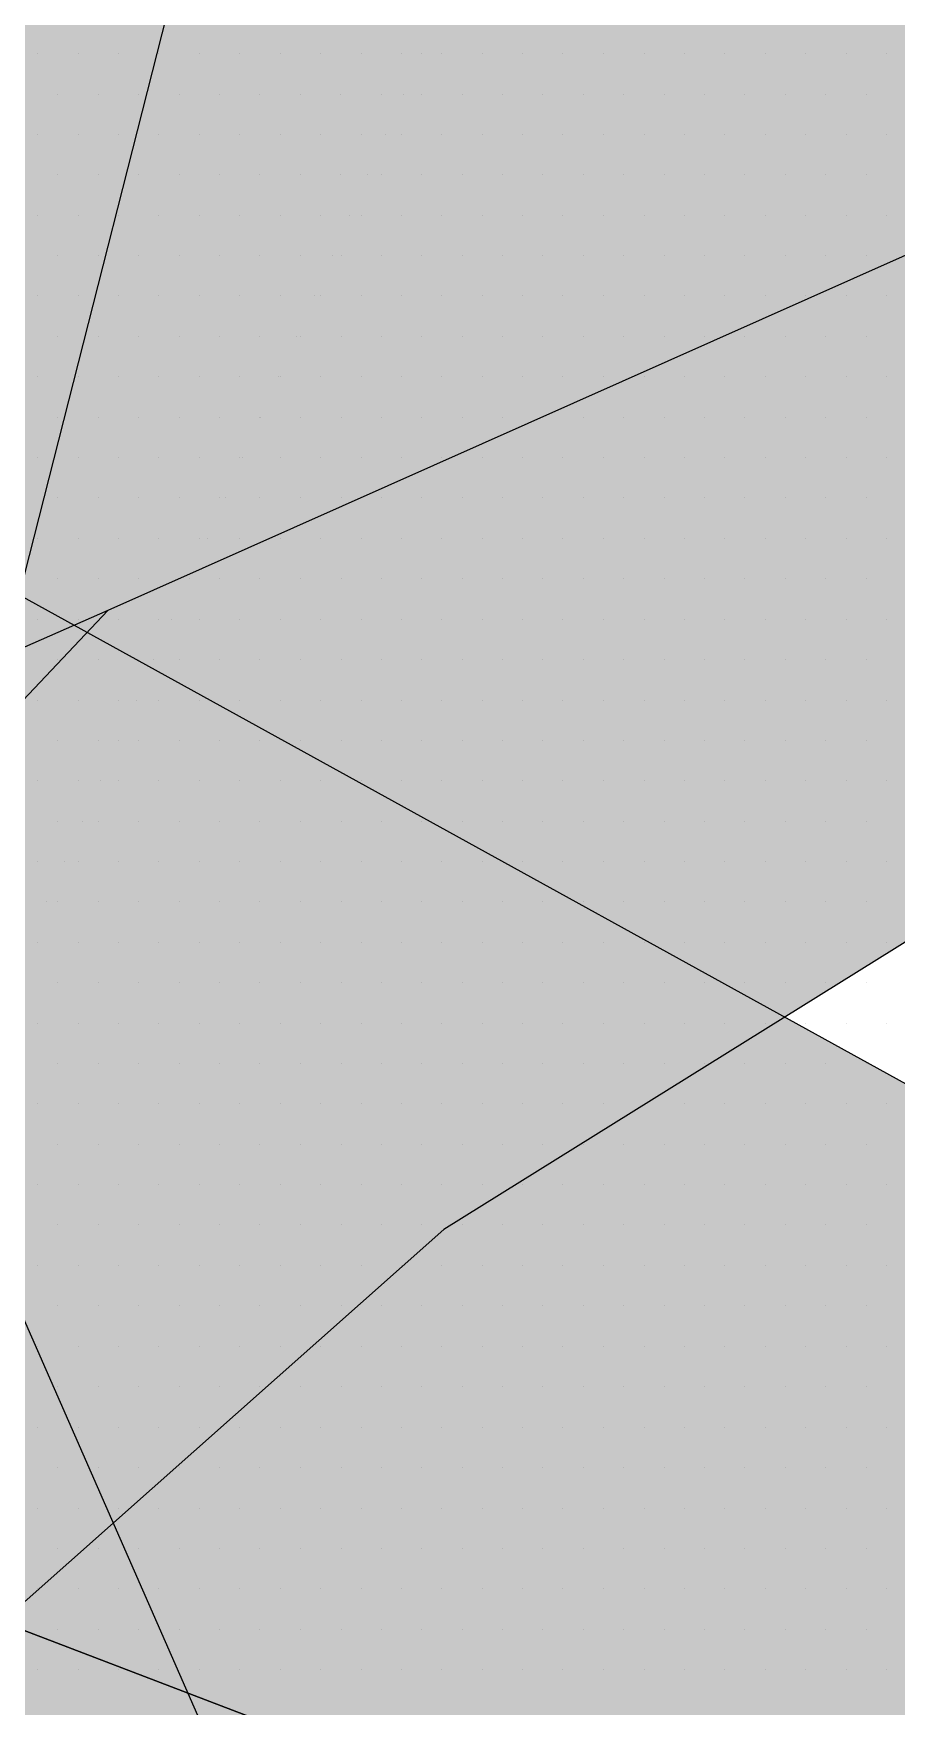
# Paper-space layout 'Layout1' of a CAD drawing. Extents: x -43 to 2298, y -18 to 768.
# Drawn here: x 1427.296 to 1429.255, y 71.715 to 75.514 of the extents above; entities that cross this region are included whole.
import ezdxf

# ---------------------------------------------------------------- set-up
doc = ezdxf.new("R2010")
doc.units = 0
doc.header["$LTSCALE"] = 2
doc.linetypes.add('CACHEX2', pattern=[0.75, 0.5, -0.25])
doc.layers.add('CARTOUCHE', color=7, linetype='Continuous')
doc.layers.add('LOGO', color=7, linetype='Continuous')

# ---------------------------------------------------------------- blocks, each defined once
blk = doc.blocks.new('A$C715108E3')
at = {"layer": 'LOGO', "color": 131}
for p, q in [((-5.4335, -9.5697), (-5.4335, -9.5697)), ((-5.3417, -9.5697), (-5.3417, -9.5697)), ((-5.2498, -9.5697), (-5.2498, -9.5697)), ((-5.1584, -9.5697), (-5.1584, -9.5697)), ((-5.0665, -9.5697), (-5.0665, -9.5697)), ((-4.9745, -9.5697), (-4.9745, -9.5697)), ((-4.8829, -9.5697), (-4.8829, -9.5697)), ((-4.7912, -9.5697), (-4.7912, -9.5697)), ((-4.6992, -9.5697), (-4.6992, -9.5697)), ((-4.6076, -9.5697), (-4.6076, -9.5697)), ((-4.5629, -9.5699), (-4.5629, -9.5699)), ((-4.5161, -9.5699), (-4.5161, -9.5699)), ((-4.4245, -9.5699), (-4.4245, -9.5699)), ((-4.3324, -9.5699), (-4.3324, -9.5699)), ((-4.2412, -9.5699), (-4.2412, -9.5699)), ((-4.1491, -9.5699), (-4.1491, -9.5699)), ((-4.0571, -9.5699), (-4.0571, -9.5699)), ((-3.9659, -9.5699), (-3.9659, -9.5699)), ((-3.8738, -9.5699), (-3.8738, -9.5699)), ((-3.782, -9.5699), (-3.782, -9.5699)), ((-3.6905, -9.5699), (-3.6905, -9.5699)), ((-3.5987, -9.5699), (-3.5987, -9.5699)), ((-3.5069, -9.5699), (-3.5069, -9.5699)), ((-5.3874, -9.6623), (-5.3874, -9.6623)), ((-5.2959, -9.6623), (-5.2959, -9.6623)), ((-5.2041, -9.6623), (-5.2041, -9.6623)), ((-5.1121, -9.6623), (-5.1121, -9.6623)), ((-5.0208, -9.6623), (-5.0208, -9.6623)), ((-4.929, -9.6623), (-4.929, -9.6623)), ((-4.8369, -9.6623), (-4.8369, -9.6623)), ((-4.7453, -9.6623), (-4.7453, -9.6623)), ((-4.6537, -9.6623), (-4.6537, -9.6623)), ((-4.6038, -9.6623), (-4.6038, -9.6623)), ((-4.562, -9.6623), (-4.562, -9.6623)), ((-4.47, -9.6623), (-4.47, -9.6623)), ((-4.3783, -9.6623), (-4.3783, -9.6623)), ((-4.2867, -9.6623), (-4.2867, -9.6623)), ((-4.1947, -9.6623), (-4.1947, -9.6623)), ((-4.1036, -9.6623), (-4.1036, -9.6623)), ((-4.0116, -9.6623), (-4.0116, -9.6623)), ((-3.9196, -9.6623), (-3.9196, -9.6623)), ((-3.8283, -9.6623), (-3.8283, -9.6623)), ((-3.7363, -9.6623), (-3.7363, -9.6623)), ((-3.6444, -9.6623), (-3.6444, -9.6623)), ((-3.5526, -9.6623), (-3.5526, -9.6623)), ((-5.4335, -9.7535), (-5.4335, -9.7535)), ((-5.3417, -9.7535), (-5.3417, -9.7535)), ((-5.2498, -9.7535), (-5.2498, -9.7535)), ((-5.1584, -9.7535), (-5.1584, -9.7535)), ((-5.0665, -9.7535), (-5.0665, -9.7535)), ((-4.9745, -9.7535), (-4.9745, -9.7535)), ((-4.8829, -9.7535), (-4.8829, -9.7535)), ((-4.7912, -9.7535), (-4.7912, -9.7535)), ((-4.6992, -9.7535), (-4.6992, -9.7535)), ((-4.6441, -9.7535), (-4.6441, -9.7535)), ((-4.6077, -9.7535), (-4.6077, -9.7535)), ((-4.5161, -9.7535), (-4.5161, -9.7535)), ((-4.4245, -9.7535), (-4.4245, -9.7535)), ((-4.3324, -9.7535), (-4.3324, -9.7535)), ((-4.2412, -9.7535), (-4.2412, -9.7535)), ((-4.1491, -9.7535), (-4.1491, -9.7535)), ((-4.0571, -9.7535), (-4.0571, -9.7535)), ((-3.9659, -9.7535), (-3.9659, -9.7535)), ((-3.8738, -9.7535), (-3.8738, -9.7535)), ((-3.782, -9.7535), (-3.782, -9.7535)), ((-3.6905, -9.7535), (-3.6905, -9.7535)), ((-3.5987, -9.7535), (-3.5987, -9.7535)), ((-3.5069, -9.7535), (-3.5069, -9.7535)), ((-5.3874, -9.8452), (-5.3874, -9.8452)), ((-5.2959, -9.8452), (-5.2959, -9.8452)), ((-5.2041, -9.8452), (-5.2041, -9.8452)), ((-5.1121, -9.8452), (-5.1121, -9.8452)), ((-5.0208, -9.8452), (-5.0208, -9.8452)), ((-4.929, -9.8452), (-4.929, -9.8452)), ((-4.8369, -9.8452), (-4.8369, -9.8452)), ((-4.7453, -9.8452), (-4.7453, -9.8452)), ((-4.6842, -9.8452), (-4.6842, -9.8452)), ((-4.6537, -9.8452), (-4.6537, -9.8452)), ((-4.562, -9.8452), (-4.562, -9.8452)), ((-4.47, -9.8452), (-4.47, -9.8452)), ((-4.3783, -9.8452), (-4.3783, -9.8452)), ((-4.2867, -9.8452), (-4.2867, -9.8452)), ((-4.1947, -9.8452), (-4.1947, -9.8452)), ((-4.1036, -9.8452), (-4.1036, -9.8452)), ((-4.0116, -9.8452), (-4.0116, -9.8452)), ((-3.9196, -9.8452), (-3.9196, -9.8452)), ((-3.8283, -9.8452), (-3.8283, -9.8452)), ((-3.7363, -9.8452), (-3.7363, -9.8452)), ((-3.6444, -9.8452), (-3.6444, -9.8452)), ((-3.5526, -9.8452), (-3.5526, -9.8452)), ((-5.4335, -9.9374), (-5.4335, -9.9374)), ((-5.3417, -9.9374), (-5.3417, -9.9374)), ((-5.2498, -9.9374), (-5.2498, -9.9374)), ((-5.1584, -9.9374), (-5.1584, -9.9374)), ((-5.0665, -9.9374), (-5.0665, -9.9374)), ((-4.9745, -9.9374), (-4.9745, -9.9374)), ((-4.8829, -9.9374), (-4.8829, -9.9374)), ((-4.7912, -9.9374), (-4.7912, -9.9374)), ((-4.7251, -9.9374), (-4.7251, -9.9374)), ((-4.6994, -9.9374), (-4.6994, -9.9374)), ((-4.6077, -9.9374), (-4.6077, -9.9374)), ((-4.5161, -9.9374), (-4.5161, -9.9374)), ((-4.4245, -9.9374), (-4.4245, -9.9374)), ((-4.3324, -9.9374), (-4.3324, -9.9374)), ((-4.2412, -9.9374), (-4.2412, -9.9374)), ((-4.1491, -9.9374), (-4.1491, -9.9374)), ((-4.0571, -9.9374), (-4.0571, -9.9374)), ((-3.9659, -9.9374), (-3.9659, -9.9374)), ((-3.8738, -9.9374), (-3.8738, -9.9374)), ((-3.782, -9.9374), (-3.782, -9.9374)), ((-3.6905, -9.9374), (-3.6905, -9.9374)), ((-3.5987, -9.9374), (-3.5987, -9.9374)), ((-3.5069, -9.9374), (-3.5069, -9.9374)), ((-5.3874, -10.0289), (-5.3874, -10.0289)), ((-5.2959, -10.0289), (-5.2959, -10.0289)), ((-5.2041, -10.0289), (-5.2041, -10.0289)), ((-5.1121, -10.0289), (-5.1121, -10.0289)), ((-5.0208, -10.0289), (-5.0208, -10.0289)), ((-4.929, -10.0289), (-4.929, -10.0289)), ((-4.8369, -10.0289), (-4.8369, -10.0289)), ((-4.7652, -10.0289), (-4.7652, -10.0289)), ((-4.7449, -10.0289), (-4.7449, -10.0289)), ((-4.6537, -10.0289), (-4.6537, -10.0289)), ((-4.562, -10.0289), (-4.562, -10.0289)), ((-4.47, -10.0289), (-4.47, -10.0289)), ((-4.3783, -10.0289), (-4.3783, -10.0289)), ((-4.2867, -10.0289), (-4.2867, -10.0289)), ((-4.1947, -10.0289), (-4.1947, -10.0289)), ((-4.1036, -10.0289), (-4.1036, -10.0289)), ((-4.0116, -10.0289), (-4.0116, -10.0289)), ((-3.9196, -10.0289), (-3.9196, -10.0289)), ((-3.8283, -10.0289), (-3.8283, -10.0289)), ((-3.7363, -10.0289), (-3.7363, -10.0289)), ((-3.6444, -10.0289), (-3.6444, -10.0289)), ((-3.5526, -10.0289), (-3.5526, -10.0289)), ((-5.4335, -10.1203), (-5.4335, -10.1203)), ((-5.3417, -10.1203), (-5.3417, -10.1203)), ((-5.2498, -10.1203), (-5.2498, -10.1203)), ((-5.1584, -10.1203), (-5.1584, -10.1203)), ((-5.0665, -10.1203), (-5.0665, -10.1203)), ((-4.9745, -10.1203), (-4.9745, -10.1203)), ((-4.8829, -10.1203), (-4.8829, -10.1203)), ((-4.8055, -10.1203), (-4.8055, -10.1203)), ((-4.7914, -10.1203), (-4.7914, -10.1203)), ((-4.6994, -10.1203), (-4.6994, -10.1203)), ((-4.6077, -10.1203), (-4.6077, -10.1203)), ((-4.5161, -10.1203), (-4.5161, -10.1203)), ((-4.4245, -10.1203), (-4.4245, -10.1203)), ((-4.3324, -10.1203), (-4.3324, -10.1203)), ((-4.2412, -10.1203), (-4.2412, -10.1203)), ((-4.1491, -10.1203), (-4.1491, -10.1203)), ((-4.0571, -10.1203), (-4.0571, -10.1203)), ((-3.9659, -10.1203), (-3.9659, -10.1203)), ((-3.8738, -10.1203), (-3.8738, -10.1203)), ((-3.782, -10.1203), (-3.782, -10.1203)), ((-3.6905, -10.1203), (-3.6905, -10.1203)), ((-3.5987, -10.1203), (-3.5987, -10.1203)), ((-3.5069, -10.1203), (-3.5069, -10.1203)), ((-5.3874, -10.2125), (-5.3874, -10.2125)), ((-5.2959, -10.2125), (-5.2959, -10.2125)), ((-5.2041, -10.2125), (-5.2041, -10.2125)), ((-5.1121, -10.2125), (-5.1121, -10.2125)), ((-5.0208, -10.2125), (-5.0208, -10.2125)), ((-4.929, -10.2125), (-4.929, -10.2125)), ((-4.8461, -10.2125), (-4.8461, -10.2125)), ((-4.8369, -10.2125), (-4.8369, -10.2125)), ((-4.7449, -10.2125), (-4.7449, -10.2125)), ((-4.6537, -10.2125), (-4.6537, -10.2125)), ((-4.562, -10.2125), (-4.562, -10.2125)), ((-4.47, -10.2125), (-4.47, -10.2125)), ((-4.3783, -10.2125), (-4.3783, -10.2125)), ((-4.2867, -10.2125), (-4.2867, -10.2125)), ((-4.1947, -10.2125), (-4.1947, -10.2125)), ((-4.1036, -10.2125), (-4.1036, -10.2125)), ((-4.0116, -10.2125), (-4.0116, -10.2125)), ((-3.9196, -10.2125), (-3.9196, -10.2125)), ((-3.8283, -10.2125), (-3.8283, -10.2125)), ((-3.7363, -10.2125), (-3.7363, -10.2125)), ((-3.6444, -10.2125), (-3.6444, -10.2125)), ((-3.5526, -10.2125), (-3.5526, -10.2125)), ((-5.4335, -10.304), (-5.4335, -10.304)), ((-5.3417, -10.304), (-5.3417, -10.304)), ((-5.2498, -10.304), (-5.2498, -10.304)), ((-5.1584, -10.304), (-5.1584, -10.304)), ((-5.0665, -10.304), (-5.0665, -10.304)), ((-4.9745, -10.304), (-4.9745, -10.304)), ((-4.8864, -10.304), (-4.8864, -10.304)), ((-4.8829, -10.304), (-4.8829, -10.304)), ((-4.7914, -10.304), (-4.7914, -10.304)), ((-4.6994, -10.304), (-4.6994, -10.304)), ((-4.6077, -10.304), (-4.6077, -10.304)), ((-4.5161, -10.304), (-4.5161, -10.304)), ((-4.4245, -10.304), (-4.4245, -10.304)), ((-4.3324, -10.304), (-4.3324, -10.304)), ((-4.2412, -10.304), (-4.2412, -10.304)), ((-4.1491, -10.304), (-4.1491, -10.304)), ((-4.0571, -10.304), (-4.0571, -10.304)), ((-3.9659, -10.304), (-3.9659, -10.304)), ((-3.8738, -10.304), (-3.8738, -10.304)), ((-3.782, -10.304), (-3.782, -10.304)), ((-3.6905, -10.304), (-3.6905, -10.304)), ((-3.5987, -10.304), (-3.5987, -10.304)), ((-3.5069, -10.304), (-3.5069, -10.304)), ((-5.3874, -10.3952), (-5.3874, -10.3952)), ((-5.2959, -10.3952), (-5.2959, -10.3952)), ((-5.2041, -10.3952), (-5.2041, -10.3952)), ((-5.1121, -10.3952), (-5.1121, -10.3952)), ((-5.0208, -10.3952), (-5.0208, -10.3952)), ((-4.929, -10.3952), (-4.929, -10.3952)), ((-4.9275, -10.3952), (-4.9275, -10.3952)), ((-4.8369, -10.3952), (-4.8369, -10.3952)), ((-4.7449, -10.3952), (-4.7449, -10.3952)), ((-4.6537, -10.3952), (-4.6537, -10.3952)), ((-4.562, -10.3952), (-4.562, -10.3952)), ((-4.47, -10.3952), (-4.47, -10.3952)), ((-4.3783, -10.3952), (-4.3783, -10.3952)), ((-4.2867, -10.3952), (-4.2867, -10.3952)), ((-4.1947, -10.3952), (-4.1947, -10.3952)), ((-4.1036, -10.3952), (-4.1036, -10.3952)), ((-4.0116, -10.3952), (-4.0116, -10.3952)), ((-3.9196, -10.3952), (-3.9196, -10.3952)), ((-3.8283, -10.3952), (-3.8283, -10.3952)), ((-3.7363, -10.3952), (-3.7363, -10.3952)), ((-3.6444, -10.3952), (-3.6444, -10.3952)), ((-3.5526, -10.3952), (-3.5526, -10.3952)), ((-5.4335, -10.4878), (-5.4335, -10.4878)), ((-5.3417, -10.4878), (-5.3417, -10.4878)), ((-5.2498, -10.4878), (-5.2498, -10.4878)), ((-5.1584, -10.4878), (-5.1584, -10.4878)), ((-5.0665, -10.4878), (-5.0665, -10.4878)), ((-4.9745, -10.4878), (-4.9745, -10.4878)), ((-4.9676, -10.4876), (-4.9676, -10.4876)), ((-4.8829, -10.4876), (-4.8829, -10.4876)), ((-4.7914, -10.4876), (-4.7914, -10.4876)), ((-4.6994, -10.4876), (-4.6994, -10.4876)), ((-4.6077, -10.4876), (-4.6077, -10.4876)), ((-4.5161, -10.4876), (-4.5161, -10.4876)), ((-4.4245, -10.4876), (-4.4245, -10.4876)), ((-4.3324, -10.4876), (-4.3324, -10.4876)), ((-4.2412, -10.4876), (-4.2412, -10.4876)), ((-4.1491, -10.4876), (-4.1491, -10.4876)), ((-4.0571, -10.4876), (-4.0571, -10.4876)), ((-3.9659, -10.4876), (-3.9659, -10.4876)), ((-3.8738, -10.4876), (-3.8738, -10.4876)), ((-3.782, -10.4876), (-3.782, -10.4876)), ((-3.6905, -10.4876), (-3.6905, -10.4876)), ((-3.5987, -10.4876), (-3.5987, -10.4876)), ((-3.5069, -10.4876), (-3.5069, -10.4876)), ((-5.3874, -10.5791), (-5.3874, -10.5791)), ((-5.2959, -10.5791), (-5.2959, -10.5791)), ((-5.2041, -10.5791), (-5.2041, -10.5791)), ((-5.1121, -10.5791), (-5.1121, -10.5791)), ((-5.0208, -10.5791), (-5.0208, -10.5791)), ((-5.0077, -10.5791), (-5.0077, -10.5791)), ((-4.929, -10.5791), (-4.929, -10.5791)), ((-4.8369, -10.5791), (-4.8369, -10.5791)), ((-4.7449, -10.5791), (-4.7449, -10.5791)), ((-4.6537, -10.5791), (-4.6537, -10.5791)), ((-4.562, -10.5791), (-4.562, -10.5791)), ((-4.47, -10.5791), (-4.47, -10.5791)), ((-4.3783, -10.5791), (-4.3783, -10.5791)), ((-4.2867, -10.5791), (-4.2867, -10.5791)), ((-4.1947, -10.5791), (-4.1947, -10.5791)), ((-4.1036, -10.5791), (-4.1036, -10.5791)), ((-4.0116, -10.5791), (-4.0116, -10.5791)), ((-3.9196, -10.5791), (-3.9196, -10.5791)), ((-3.8283, -10.5791), (-3.8283, -10.5791)), ((-3.7363, -10.5791), (-3.7363, -10.5791)), ((-3.6444, -10.5791), (-3.6444, -10.5791)), ((-3.5526, -10.5791), (-3.5526, -10.5791)), ((-5.4335, -10.6702), (-5.4335, -10.6702)), ((-5.3417, -10.6702), (-5.3417, -10.6702)), ((-5.2498, -10.6702), (-5.2498, -10.6702)), ((-5.1584, -10.6702), (-5.1584, -10.6702)), ((-5.0665, -10.6702), (-5.0665, -10.6702)), ((-5.0485, -10.6702), (-5.0485, -10.6702)), ((-4.9745, -10.6702), (-4.9745, -10.6702)), ((-4.8829, -10.6702), (-4.8829, -10.6702)), ((-4.7914, -10.6702), (-4.7914, -10.6702)), ((-4.6994, -10.6702), (-4.6994, -10.6702)), ((-4.6077, -10.6702), (-4.6077, -10.6702)), ((-4.5161, -10.6702), (-4.5161, -10.6702)), ((-4.4245, -10.6702), (-4.4245, -10.6702)), ((-4.3324, -10.6702), (-4.3324, -10.6702)), ((-4.2412, -10.6702), (-4.2412, -10.6702)), ((-4.1491, -10.6702), (-4.1491, -10.6702)), ((-4.0571, -10.6702), (-4.0571, -10.6702)), ((-3.9659, -10.6702), (-3.9659, -10.6702)), ((-3.8738, -10.6702), (-3.8738, -10.6702)), ((-3.782, -10.6702), (-3.782, -10.6702)), ((-3.6905, -10.6702), (-3.6905, -10.6702)), ((-3.5987, -10.6702), (-3.5987, -10.6702)), ((-3.5069, -10.6702), (-3.5069, -10.6702)), ((-5.3874, -10.763), (-5.3874, -10.763)), ((-5.2959, -10.763), (-5.2959, -10.763)), ((-5.2041, -10.763), (-5.2041, -10.763)), ((-5.1121, -10.763), (-5.1121, -10.763)), ((-5.0886, -10.763), (-5.0886, -10.763)), ((-5.0208, -10.763), (-5.0208, -10.763)), ((-4.929, -10.763), (-4.929, -10.763)), ((-4.8369, -10.763), (-4.8369, -10.763)), ((-4.7449, -10.763), (-4.7449, -10.763)), ((-4.6537, -10.763), (-4.6537, -10.763)), ((-4.562, -10.763), (-4.562, -10.763)), ((-4.47, -10.763), (-4.47, -10.763)), ((-4.3783, -10.763), (-4.3783, -10.763)), ((-4.2867, -10.763), (-4.2867, -10.763)), ((-4.1947, -10.763), (-4.1947, -10.763)), ((-4.1036, -10.763), (-4.1036, -10.763)), ((-4.0116, -10.763), (-4.0116, -10.763)), ((-3.9196, -10.763), (-3.9196, -10.763)), ((-3.8283, -10.763), (-3.8283, -10.763)), ((-3.7363, -10.763), (-3.7363, -10.763)), ((-3.6444, -10.763), (-3.6444, -10.763)), ((-3.5526, -10.763), (-3.5526, -10.763)), ((-5.4335, -10.8542), (-5.4335, -10.8542)), ((-5.3417, -10.8542), (-5.3417, -10.8542)), ((-5.2498, -10.8542), (-5.2498, -10.8542)), ((-5.1584, -10.8542), (-5.1584, -10.8542)), ((-5.1287, -10.8542), (-5.1287, -10.8542)), ((-5.0665, -10.8542), (-5.0665, -10.8542)), ((-4.9745, -10.8542), (-4.9745, -10.8542)), ((-4.8829, -10.8542), (-4.8829, -10.8542)), ((-4.7914, -10.8542), (-4.7914, -10.8542)), ((-4.6994, -10.8542), (-4.6994, -10.8542)), ((-4.6077, -10.8542), (-4.6077, -10.8542)), ((-4.5161, -10.8542), (-4.5161, -10.8542)), ((-4.4245, -10.8542), (-4.4245, -10.8542)), ((-4.3324, -10.8542), (-4.3324, -10.8542)), ((-4.2412, -10.8542), (-4.2412, -10.8542)), ((-4.1491, -10.8542), (-4.1491, -10.8542)), ((-4.0571, -10.8542), (-4.0571, -10.8542)), ((-3.9659, -10.8542), (-3.9659, -10.8542)), ((-3.8738, -10.8542), (-3.8738, -10.8542)), ((-3.782, -10.8542), (-3.782, -10.8542)), ((-3.6905, -10.8542), (-3.6905, -10.8542)), ((-3.5987, -10.8542), (-3.5987, -10.8542)), ((-3.5069, -10.8542), (-3.5069, -10.8542)), ((-5.3874, -10.9455), (-5.3874, -10.9455)), ((-5.2959, -10.9455), (-5.2959, -10.9455)), ((-5.2041, -10.9455), (-5.2041, -10.9455)), ((-5.1696, -10.9457), (-5.1696, -10.9457)), ((-5.1123, -10.9457), (-5.1123, -10.9457)), ((-5.0208, -10.9457), (-5.0208, -10.9457)), ((-4.929, -10.9457), (-4.929, -10.9457)), ((-4.8369, -10.9457), (-4.8369, -10.9457)), ((-4.7449, -10.9457), (-4.7449, -10.9457)), ((-4.6537, -10.9457), (-4.6537, -10.9457)), ((-4.562, -10.9457), (-4.562, -10.9457)), ((-4.47, -10.9457), (-4.47, -10.9457)), ((-4.3783, -10.9457), (-4.3783, -10.9457)), ((-4.2867, -10.9457), (-4.2867, -10.9457)), ((-4.1947, -10.9457), (-4.1947, -10.9457)), ((-4.1036, -10.9457), (-4.1036, -10.9457)), ((-4.0116, -10.9457), (-4.0116, -10.9457)), ((-3.9196, -10.9457), (-3.9196, -10.9457)), ((-3.8283, -10.9457), (-3.8283, -10.9457)), ((-3.7363, -10.9457), (-3.7363, -10.9457)), ((-3.6444, -10.9457), (-3.6444, -10.9457)), ((-3.5526, -10.9457), (-3.5526, -10.9457)), ((-5.4335, -11.0383), (-5.4335, -11.0383)), ((-5.3417, -11.0383), (-5.3417, -11.0383)), ((-5.2498, -11.0383), (-5.2498, -11.0383)), ((-5.2101, -11.0383), (-5.2101, -11.0383)), ((-5.1584, -11.0383), (-5.1584, -11.0383)), ((-5.0665, -11.0383), (-5.0665, -11.0383)), ((-4.9745, -11.0383), (-4.9745, -11.0383)), ((-4.8829, -11.0383), (-4.8829, -11.0383)), ((-4.7914, -11.0383), (-4.7914, -11.0383)), ((-4.6994, -11.0383), (-4.6994, -11.0383)), ((-4.6077, -11.0383), (-4.6077, -11.0383)), ((-4.5161, -11.0383), (-4.5161, -11.0383)), ((-4.4245, -11.0383), (-4.4245, -11.0383)), ((-4.3324, -11.0383), (-4.3324, -11.0383)), ((-4.2412, -11.0383), (-4.2412, -11.0383)), ((-4.1491, -11.0383), (-4.1491, -11.0383)), ((-4.0571, -11.0383), (-4.0571, -11.0383)), ((-3.9659, -11.0383), (-3.9659, -11.0383)), ((-3.8738, -11.0383), (-3.8738, -11.0383)), ((-3.782, -11.0383), (-3.782, -11.0383)), ((-3.6905, -11.0383), (-3.6905, -11.0383)), ((-3.5987, -11.0383), (-3.5987, -11.0383)), ((-3.5069, -11.0383), (-3.5069, -11.0383)), ((-5.3874, -11.1293), (-5.3874, -11.1293)), ((-5.2959, -11.1293), (-5.2959, -11.1293)), ((-5.2502, -11.1295), (-5.2502, -11.1295)), ((-5.2041, -11.1295), (-5.2041, -11.1295)), ((-5.1123, -11.1295), (-5.1123, -11.1295)), ((-5.0208, -11.1295), (-5.0208, -11.1295)), ((-4.929, -11.1295), (-4.929, -11.1295)), ((-4.8369, -11.1295), (-4.8369, -11.1295)), ((-4.7449, -11.1295), (-4.7449, -11.1295)), ((-4.6537, -11.1295), (-4.6537, -11.1295)), ((-4.562, -11.1295), (-4.562, -11.1295)), ((-4.47, -11.1295), (-4.47, -11.1295)), ((-4.3783, -11.1295), (-4.3783, -11.1295)), ((-4.2867, -11.1295), (-4.2867, -11.1295)), ((-4.1947, -11.1295), (-4.1947, -11.1295)), ((-4.1036, -11.1295), (-4.1036, -11.1295)), ((-4.0116, -11.1295), (-4.0116, -11.1295)), ((-3.9196, -11.1295), (-3.9196, -11.1295)), ((-3.8283, -11.1295), (-3.8283, -11.1295)), ((-3.7363, -11.1295), (-3.7363, -11.1295)), ((-3.6444, -11.1295), (-3.6444, -11.1295)), ((-3.5526, -11.1295), (-3.5526, -11.1295)), ((-5.4335, -11.2208), (-5.4335, -11.2208)), ((-5.3417, -11.2208), (-5.3417, -11.2208)), ((-5.291, -11.2208), (-5.291, -11.2208)), ((-5.2498, -11.2208), (-5.2498, -11.2208)), ((-5.1584, -11.2208), (-5.1584, -11.2208)), ((-5.0665, -11.2208), (-5.0665, -11.2208)), ((-4.9745, -11.2208), (-4.9745, -11.2208)), ((-4.8829, -11.2208), (-4.8829, -11.2208)), ((-4.7914, -11.2208), (-4.7914, -11.2208)), ((-4.6994, -11.2208), (-4.6994, -11.2208)), ((-4.6077, -11.2208), (-4.6077, -11.2208)), ((-4.5161, -11.2208), (-4.5161, -11.2208)), ((-4.4245, -11.2208), (-4.4245, -11.2208)), ((-4.3324, -11.2208), (-4.3324, -11.2208)), ((-4.2412, -11.2208), (-4.2412, -11.2208)), ((-4.1491, -11.2208), (-4.1491, -11.2208)), ((-4.0571, -11.2208), (-4.0571, -11.2208)), ((-3.9659, -11.2208), (-3.9659, -11.2208)), ((-3.8738, -11.2208), (-3.8738, -11.2208)), ((-3.782, -11.2208), (-3.782, -11.2208)), ((-3.6905, -11.2208), (-3.6905, -11.2208)), ((-3.5987, -11.2208), (-3.5987, -11.2208)), ((-3.5069, -11.2208), (-3.5069, -11.2208)), ((-5.3874, -11.3132), (-5.3874, -11.3132)), ((-5.3313, -11.3132), (-5.3313, -11.3132)), ((-5.2959, -11.3132), (-5.2959, -11.3132)), ((-5.2041, -11.3132), (-5.2041, -11.3132)), ((-5.1123, -11.3132), (-5.1123, -11.3132)), ((-5.0208, -11.3132), (-5.0208, -11.3132)), ((-4.929, -11.3132), (-4.929, -11.3132)), ((-4.8369, -11.3132), (-4.8369, -11.3132)), ((-4.7449, -11.3132), (-4.7449, -11.3132)), ((-4.6537, -11.3132), (-4.6537, -11.3132)), ((-4.562, -11.3132), (-4.562, -11.3132)), ((-4.47, -11.3132), (-4.47, -11.3132)), ((-4.3783, -11.3132), (-4.3783, -11.3132)), ((-4.2867, -11.3132), (-4.2867, -11.3132)), ((-4.1947, -11.3132), (-4.1947, -11.3132)), ((-4.1036, -11.3132), (-4.1036, -11.3132)), ((-4.0116, -11.3132), (-4.0116, -11.3132)), ((-3.9196, -11.3132), (-3.9196, -11.3132)), ((-3.8283, -11.3132), (-3.8283, -11.3132)), ((-3.7363, -11.3132), (-3.7363, -11.3132)), ((-3.6444, -11.3132), (-3.6444, -11.3132)), ((-3.5526, -11.3132), (-3.5526, -11.3132)), ((-5.4335, -11.4048), (-5.4335, -11.4048)), ((-5.3722, -11.4048), (-5.3722, -11.4048)), ((-5.3417, -11.4048), (-5.3417, -11.4048)), ((-5.2498, -11.4048), (-5.2498, -11.4048)), ((-5.1584, -11.4048), (-5.1584, -11.4048)), ((-5.0665, -11.4048), (-5.0665, -11.4048)), ((-4.9745, -11.4048), (-4.9745, -11.4048)), ((-4.8829, -11.4048), (-4.8829, -11.4048)), ((-4.7914, -11.4048), (-4.7914, -11.4048)), ((-4.6994, -11.4048), (-4.6994, -11.4048)), ((-4.6077, -11.4048), (-4.6077, -11.4048)), ((-4.5161, -11.4048), (-4.5161, -11.4048)), ((-4.4245, -11.4048), (-4.4245, -11.4048)), ((-4.3324, -11.4048), (-4.3324, -11.4048)), ((-4.2412, -11.4048), (-4.2412, -11.4048)), ((-4.1491, -11.4048), (-4.1491, -11.4048)), ((-4.0571, -11.4048), (-4.0571, -11.4048)), ((-3.9659, -11.4048), (-3.9659, -11.4048)), ((-3.8738, -11.4048), (-3.8738, -11.4048)), ((-3.782, -11.4048), (-3.782, -11.4048)), ((-3.6905, -11.4048), (-3.6905, -11.4048)), ((-3.5987, -11.4048), (-3.5987, -11.4048)), ((-3.5069, -11.4048), (-3.5069, -11.4048)), ((-5.4125, -11.4959), (-5.4125, -11.4959)), ((-5.3874, -11.4959), (-5.3874, -11.4959)), ((-5.2959, -11.4959), (-5.2959, -11.4959)), ((-5.2041, -11.4959), (-5.2041, -11.4959)), ((-5.1123, -11.4959), (-5.1123, -11.4959)), ((-5.0208, -11.4959), (-5.0208, -11.4959)), ((-4.929, -11.4959), (-4.929, -11.4959)), ((-4.8369, -11.4959), (-4.8369, -11.4959)), ((-4.7449, -11.4959), (-4.7449, -11.4959)), ((-4.6537, -11.4959), (-4.6537, -11.4959)), ((-4.562, -11.4959), (-4.562, -11.4959)), ((-4.47, -11.4959), (-4.47, -11.4959)), ((-4.3783, -11.4959), (-4.3783, -11.4959)), ((-4.2867, -11.4959), (-4.2867, -11.4959)), ((-4.1947, -11.4959), (-4.1947, -11.4959)), ((-4.1036, -11.4959), (-4.1036, -11.4959)), ((-4.0116, -11.4959), (-4.0116, -11.4959)), ((-3.9196, -11.4959), (-3.9196, -11.4959)), ((-3.8283, -11.4959), (-3.8283, -11.4959)), ((-3.7363, -11.4959), (-3.7363, -11.4959)), ((-3.6444, -11.4959), (-3.6444, -11.4959)), ((-3.5526, -11.4959), (-3.5526, -11.4959)), ((-5.4335, -11.5885), (-5.4335, -11.5885)), ((-5.3417, -11.5885), (-5.3417, -11.5885)), ((-5.2498, -11.5885), (-5.2498, -11.5885)), ((-5.1584, -11.5885), (-5.1584, -11.5885)), ((-5.0665, -11.5885), (-5.0665, -11.5885)), ((-4.9745, -11.5885), (-4.9745, -11.5885)), ((-4.8829, -11.5885), (-4.8829, -11.5885)), ((-4.7914, -11.5885), (-4.7914, -11.5885)), ((-4.6994, -11.5885), (-4.6994, -11.5885)), ((-4.6077, -11.5885), (-4.6077, -11.5885)), ((-4.5161, -11.5885), (-4.5161, -11.5885)), ((-4.4245, -11.5885), (-4.4245, -11.5885)), ((-4.3324, -11.5885), (-4.3324, -11.5885)), ((-4.2412, -11.5885), (-4.2412, -11.5885)), ((-4.1491, -11.5885), (-4.1491, -11.5885)), ((-4.0571, -11.5885), (-4.0571, -11.5885)), ((-3.9659, -11.5885), (-3.9659, -11.5885)), ((-3.8738, -11.5885), (-3.8738, -11.5885)), ((-3.782, -11.5885), (-3.782, -11.5885)), ((-3.6905, -11.5885), (-3.6905, -11.5885)), ((-3.5987, -11.5885), (-3.5987, -11.5885)), ((-3.5069, -11.5885), (-3.5069, -11.5885)), ((-5.3874, -11.68), (-5.3874, -11.68)), ((-5.2959, -11.68), (-5.2959, -11.68)), ((-5.2041, -11.68), (-5.2041, -11.68)), ((-5.1123, -11.68), (-5.1123, -11.68)), ((-5.0208, -11.68), (-5.0208, -11.68)), ((-4.929, -11.68), (-4.929, -11.68)), ((-4.8369, -11.68), (-4.8369, -11.68)), ((-4.7449, -11.68), (-4.7449, -11.68)), ((-4.6537, -11.68), (-4.6537, -11.68)), ((-4.562, -11.68), (-4.562, -11.68)), ((-4.47, -11.68), (-4.47, -11.68)), ((-4.3783, -11.68), (-4.3783, -11.68)), ((-4.2867, -11.68), (-4.2867, -11.68)), ((-4.1947, -11.68), (-4.1947, -11.68)), ((-4.1036, -11.68), (-4.1036, -11.68)), ((-4.0116, -11.68), (-4.0116, -11.68)), ((-3.9196, -11.68), (-3.9196, -11.68)), ((-3.8283, -11.68), (-3.8283, -11.68)), ((-3.7363, -11.68), (-3.7363, -11.68)), ((-3.6444, -11.68), (-3.6444, -11.68)), ((-3.5526, -11.68), (-3.5526, -11.68)), ((-5.4335, -11.7722), (-5.4335, -11.7722)), ((-5.3417, -11.7722), (-5.3417, -11.7722)), ((-5.2498, -11.7722), (-5.2498, -11.7722)), ((-5.1584, -11.7722), (-5.1584, -11.7722)), ((-5.0665, -11.7722), (-5.0665, -11.7722)), ((-4.9745, -11.7722), (-4.9745, -11.7722)), ((-4.8829, -11.7722), (-4.8829, -11.7722)), ((-4.7914, -11.7722), (-4.7914, -11.7722)), ((-4.6994, -11.7722), (-4.6994, -11.7722)), ((-4.6077, -11.7722), (-4.6077, -11.7722)), ((-4.5161, -11.7722), (-4.5161, -11.7722)), ((-4.4245, -11.7722), (-4.4245, -11.7722)), ((-4.3324, -11.7722), (-4.3324, -11.7722)), ((-4.2412, -11.7722), (-4.2412, -11.7722)), ((-4.1491, -11.7722), (-4.1491, -11.7722)), ((-4.0571, -11.7722), (-4.0571, -11.7722)), ((-3.9659, -11.7722), (-3.9659, -11.7722)), ((-3.8738, -11.7722), (-3.8738, -11.7722)), ((-3.782, -11.7722), (-3.782, -11.7722)), ((-3.6905, -11.7722), (-3.6905, -11.7722)), ((-3.5987, -11.7722), (-3.5987, -11.7722)), ((-3.5069, -11.7722), (-3.5069, -11.7722)), ((-5.3874, -11.8636), (-5.3874, -11.8636)), ((-5.2959, -11.8636), (-5.2959, -11.8636)), ((-5.2041, -11.8636), (-5.2041, -11.8636)), ((-5.1123, -11.8636), (-5.1123, -11.8636)), ((-5.0208, -11.8636), (-5.0208, -11.8636)), ((-4.929, -11.8636), (-4.929, -11.8636)), ((-4.8369, -11.8636), (-4.8369, -11.8636)), ((-4.7449, -11.8636), (-4.7449, -11.8636)), ((-4.6537, -11.8636), (-4.6537, -11.8636)), ((-4.562, -11.8636), (-4.562, -11.8636)), ((-4.47, -11.8636), (-4.47, -11.8636)), ((-4.3783, -11.8636), (-4.3783, -11.8636)), ((-4.2867, -11.8636), (-4.2867, -11.8636)), ((-4.1947, -11.8636), (-4.1947, -11.8636)), ((-4.1036, -11.8636), (-4.1036, -11.8636)), ((-4.0116, -11.8636), (-4.0116, -11.8636)), ((-3.9196, -11.8636), (-3.9196, -11.8636)), ((-3.8283, -11.8636), (-3.8283, -11.8636)), ((-3.7363, -11.8636), (-3.7363, -11.8636)), ((-3.6444, -11.8636), (-3.6444, -11.8636)), ((-3.5526, -11.8636), (-3.5526, -11.8636)), ((-5.4335, -11.9551), (-5.4335, -11.9551)), ((-5.3417, -11.9551), (-5.3417, -11.9551)), ((-5.2498, -11.9551), (-5.2498, -11.9551)), ((-5.1584, -11.9551), (-5.1584, -11.9551)), ((-5.0665, -11.9551), (-5.0665, -11.9551)), ((-4.9745, -11.9551), (-4.9745, -11.9551)), ((-4.8829, -11.9551), (-4.8829, -11.9551)), ((-4.7914, -11.9551), (-4.7914, -11.9551)), ((-4.6994, -11.9551), (-4.6994, -11.9551)), ((-4.6077, -11.9551), (-4.6077, -11.9551)), ((-4.5161, -11.9551), (-4.5161, -11.9551)), ((-4.4245, -11.9551), (-4.4245, -11.9551)), ((-4.3324, -11.9551), (-4.3324, -11.9551)), ((-4.2412, -11.9551), (-4.2412, -11.9551)), ((-4.1491, -11.9551), (-4.1491, -11.9551)), ((-4.0571, -11.9551), (-4.0571, -11.9551)), ((-3.9659, -11.9551), (-3.9659, -11.9551)), ((-3.8738, -11.9551), (-3.8738, -11.9551)), ((-3.782, -11.9551), (-3.782, -11.9551)), ((-3.6905, -11.9551), (-3.6905, -11.9551)), ((-3.5987, -11.9551), (-3.5987, -11.9551)), ((-3.5069, -11.9551), (-3.5069, -11.9551)), ((-5.3874, -12.0473), (-5.3874, -12.0473)), ((-5.2959, -12.0473), (-5.2959, -12.0473)), ((-5.2041, -12.0473), (-5.2041, -12.0473)), ((-5.1123, -12.0473), (-5.1123, -12.0473)), ((-5.0208, -12.0473), (-5.0208, -12.0473)), ((-4.929, -12.0473), (-4.929, -12.0473)), ((-4.8369, -12.0473), (-4.8369, -12.0473)), ((-4.7449, -12.0473), (-4.7449, -12.0473)), ((-4.6537, -12.0473), (-4.6537, -12.0473)), ((-4.562, -12.0473), (-4.562, -12.0473)), ((-4.47, -12.0473), (-4.47, -12.0473)), ((-4.3783, -12.0473), (-4.3783, -12.0473)), ((-4.2867, -12.0473), (-4.2867, -12.0473)), ((-4.1947, -12.0473), (-4.1947, -12.0473)), ((-4.1036, -12.0473), (-4.1036, -12.0473)), ((-4.0116, -12.0473), (-4.0116, -12.0473)), ((-3.9196, -12.0473), (-3.9196, -12.0473)), ((-3.8283, -12.0473), (-3.8283, -12.0473)), ((-3.7363, -12.0473), (-3.7363, -12.0473)), ((-3.6444, -12.0473), (-3.6444, -12.0473)), ((-3.5526, -12.0473), (-3.5526, -12.0473)), ((-5.4335, -12.1388), (-5.4335, -12.1388)), ((-5.3417, -12.1388), (-5.3417, -12.1388)), ((-5.2498, -12.1388), (-5.2498, -12.1388)), ((-5.1584, -12.1388), (-5.1584, -12.1388)), ((-5.0665, -12.1388), (-5.0665, -12.1388)), ((-4.9745, -12.1388), (-4.9745, -12.1388)), ((-4.8829, -12.1388), (-4.8829, -12.1388)), ((-4.7914, -12.1388), (-4.7914, -12.1388)), ((-4.6994, -12.1388), (-4.6994, -12.1388)), ((-4.6077, -12.1388), (-4.6077, -12.1388)), ((-4.5161, -12.1388), (-4.5161, -12.1388)), ((-4.4245, -12.1388), (-4.4245, -12.1388)), ((-4.3324, -12.1388), (-4.3324, -12.1388)), ((-4.2412, -12.1388), (-4.2412, -12.1388)), ((-4.1491, -12.1388), (-4.1491, -12.1388)), ((-4.0571, -12.1388), (-4.0571, -12.1388)), ((-3.9659, -12.1388), (-3.9659, -12.1388)), ((-3.8738, -12.1388), (-3.8738, -12.1388)), ((-3.782, -12.1388), (-3.782, -12.1388)), ((-3.6905, -12.1388), (-3.6905, -12.1388)), ((-3.5987, -12.1388), (-3.5987, -12.1388)), ((-3.5069, -12.1388), (-3.5069, -12.1388)), ((-5.3874, -12.23), (-5.3874, -12.23)), ((-5.2959, -12.23), (-5.2959, -12.23)), ((-5.2041, -12.23), (-5.2041, -12.23)), ((-5.1123, -12.23), (-5.1123, -12.23)), ((-5.0208, -12.23), (-5.0208, -12.23)), ((-4.929, -12.23), (-4.929, -12.23)), ((-4.8369, -12.23), (-4.8369, -12.23)), ((-4.7449, -12.23), (-4.7449, -12.23)), ((-4.6537, -12.23), (-4.6537, -12.23)), ((-4.562, -12.23), (-4.562, -12.23)), ((-4.47, -12.23), (-4.47, -12.23)), ((-4.3783, -12.23), (-4.3783, -12.23)), ((-4.2867, -12.23), (-4.2867, -12.23)), ((-4.1947, -12.23), (-4.1947, -12.23)), ((-4.1036, -12.23), (-4.1036, -12.23)), ((-4.0116, -12.23), (-4.0116, -12.23)), ((-3.9196, -12.23), (-3.9196, -12.23)), ((-3.8283, -12.23), (-3.8283, -12.23)), ((-3.7363, -12.23), (-3.7363, -12.23)), ((-3.6444, -12.23), (-3.6444, -12.23)), ((-3.5526, -12.23), (-3.5526, -12.23)), ((-5.4335, -12.3224), (-5.4335, -12.3224)), ((-5.3417, -12.3224), (-5.3417, -12.3224)), ((-5.2498, -12.3224), (-5.2498, -12.3224)), ((-5.1584, -12.3224), (-5.1584, -12.3224)), ((-5.0665, -12.3224), (-5.0665, -12.3224)), ((-4.9745, -12.3224), (-4.9745, -12.3224)), ((-4.8829, -12.3224), (-4.8829, -12.3224)), ((-4.7914, -12.3224), (-4.7914, -12.3224)), ((-4.6994, -12.3224), (-4.6994, -12.3224)), ((-4.6077, -12.3224), (-4.6077, -12.3224)), ((-4.5161, -12.3224), (-4.5161, -12.3224)), ((-4.4245, -12.3224), (-4.4245, -12.3224)), ((-4.3324, -12.3224), (-4.3324, -12.3224)), ((-4.2412, -12.3224), (-4.2412, -12.3224)), ((-4.1491, -12.3224), (-4.1491, -12.3224)), ((-4.0571, -12.3224), (-4.0571, -12.3224)), ((-3.9659, -12.3224), (-3.9659, -12.3224)), ((-3.8738, -12.3224), (-3.8738, -12.3224)), ((-3.782, -12.3224), (-3.782, -12.3224)), ((-3.6905, -12.3224), (-3.6905, -12.3224)), ((-3.5987, -12.3224), (-3.5987, -12.3224)), ((-3.5069, -12.3224), (-3.5069, -12.3224)), ((-5.3874, -12.4139), (-5.3874, -12.4139)), ((-5.2959, -12.4139), (-5.2959, -12.4139)), ((-5.2041, -12.4139), (-5.2041, -12.4139)), ((-5.1123, -12.4139), (-5.1123, -12.4139)), ((-5.0208, -12.4139), (-5.0208, -12.4139)), ((-4.929, -12.4139), (-4.929, -12.4139)), ((-4.8369, -12.4139), (-4.8369, -12.4139)), ((-4.7449, -12.4139), (-4.7449, -12.4139)), ((-4.6537, -12.4139), (-4.6537, -12.4139)), ((-4.562, -12.4139), (-4.562, -12.4139)), ((-4.47, -12.4139), (-4.47, -12.4139)), ((-4.3783, -12.4139), (-4.3783, -12.4139)), ((-4.2867, -12.4139), (-4.2867, -12.4139)), ((-4.1947, -12.4139), (-4.1947, -12.4139)), ((-4.1036, -12.4139), (-4.1036, -12.4139)), ((-4.0116, -12.4139), (-4.0116, -12.4139)), ((-3.9196, -12.4139), (-3.9196, -12.4139)), ((-3.8283, -12.4139), (-3.8283, -12.4139)), ((-3.7363, -12.4139), (-3.7363, -12.4139)), ((-3.6444, -12.4139), (-3.6444, -12.4139)), ((-3.5526, -12.4139), (-3.5526, -12.4139)), ((-5.4335, -12.5053), (-5.4335, -12.5053)), ((-5.3417, -12.5053), (-5.3417, -12.5053)), ((-5.2498, -12.5053), (-5.2498, -12.5053)), ((-5.1584, -12.5053), (-5.1584, -12.5053)), ((-5.0665, -12.5053), (-5.0665, -12.5053)), ((-4.9745, -12.5053), (-4.9745, -12.5053)), ((-4.8829, -12.5053), (-4.8829, -12.5053)), ((-4.7914, -12.5053), (-4.7914, -12.5053)), ((-4.6994, -12.5053), (-4.6994, -12.5053)), ((-4.6077, -12.5053), (-4.6077, -12.5053)), ((-4.5161, -12.5053), (-4.5161, -12.5053)), ((-4.4245, -12.5053), (-4.4245, -12.5053)), ((-4.3324, -12.5053), (-4.3324, -12.5053)), ((-4.2412, -12.5053), (-4.2412, -12.5053)), ((-4.1491, -12.5053), (-4.1491, -12.5053)), ((-4.0571, -12.5053), (-4.0571, -12.5053)), ((-3.9659, -12.5053), (-3.9659, -12.5053)), ((-3.8738, -12.5053), (-3.8738, -12.5053)), ((-3.782, -12.5053), (-3.782, -12.5053)), ((-3.6905, -12.5053), (-3.6905, -12.5053)), ((-3.5987, -12.5053), (-3.5987, -12.5053)), ((-3.5069, -12.5053), (-3.5069, -12.5053)), ((-5.3874, -12.5977), (-5.3874, -12.5977)), ((-5.2959, -12.5977), (-5.2959, -12.5977)), ((-5.2041, -12.5977), (-5.2041, -12.5977)), ((-5.1123, -12.5977), (-5.1123, -12.5977)), ((-5.0208, -12.5977), (-5.0208, -12.5977)), ((-4.929, -12.5977), (-4.929, -12.5977)), ((-4.8369, -12.5977), (-4.8369, -12.5977)), ((-4.7449, -12.5977), (-4.7449, -12.5977)), ((-4.6537, -12.5977), (-4.6537, -12.5977)), ((-4.562, -12.5977), (-4.562, -12.5977)), ((-4.47, -12.5977), (-4.47, -12.5977)), ((-4.3783, -12.5977), (-4.3783, -12.5977)), ((-4.2867, -12.5977), (-4.2867, -12.5977)), ((-4.1947, -12.5977), (-4.1947, -12.5977)), ((-4.1036, -12.5977), (-4.1036, -12.5977)), ((-4.0116, -12.5977), (-4.0116, -12.5977)), ((-3.9196, -12.5977), (-3.9196, -12.5977)), ((-3.8283, -12.5977), (-3.8283, -12.5977)), ((-3.7363, -12.5977), (-3.7363, -12.5977)), ((-3.6444, -12.5977), (-3.6444, -12.5977)), ((-3.5526, -12.5977), (-3.5526, -12.5977)), ((-5.4335, -12.6892), (-5.4335, -12.6892)), ((-5.3417, -12.6892), (-5.3417, -12.6892)), ((-5.2498, -12.6892), (-5.2498, -12.6892)), ((-5.1584, -12.6892), (-5.1584, -12.6892)), ((-5.0665, -12.6892), (-5.0665, -12.6892)), ((-4.9745, -12.6892), (-4.9745, -12.6892)), ((-4.8829, -12.6892), (-4.8829, -12.6892)), ((-4.7914, -12.6892), (-4.7914, -12.6892)), ((-4.6994, -12.6892), (-4.6994, -12.6892)), ((-4.6077, -12.6892), (-4.6077, -12.6892)), ((-4.5161, -12.6892), (-4.5161, -12.6892)), ((-4.4245, -12.6892), (-4.4245, -12.6892)), ((-4.3324, -12.6892), (-4.3324, -12.6892)), ((-4.2412, -12.6892), (-4.2412, -12.6892)), ((-4.1491, -12.6892), (-4.1491, -12.6892)), ((-4.0571, -12.6892), (-4.0571, -12.6892)), ((-3.9659, -12.6892), (-3.9659, -12.6892)), ((-3.8738, -12.6892), (-3.8738, -12.6892)), ((-3.782, -12.6892), (-3.782, -12.6892)), ((-3.6905, -12.6892), (-3.6905, -12.6892)), ((-3.5987, -12.6892), (-3.5987, -12.6892)), ((-3.5069, -12.6892), (-3.5069, -12.6892)), ((-5.3874, -12.7805), (-5.3874, -12.7805)), ((-5.2959, -12.7805), (-5.2959, -12.7805)), ((-5.2041, -12.7805), (-5.2041, -12.7805)), ((-5.1123, -12.7805), (-5.1123, -12.7805)), ((-5.0208, -12.7805), (-5.0208, -12.7805)), ((-4.929, -12.7805), (-4.929, -12.7805)), ((-4.8369, -12.7805), (-4.8369, -12.7805)), ((-4.7449, -12.7805), (-4.7449, -12.7805)), ((-4.6537, -12.7805), (-4.6537, -12.7805)), ((-4.562, -12.7805), (-4.562, -12.7805)), ((-4.47, -12.7805), (-4.47, -12.7805)), ((-4.3783, -12.7805), (-4.3783, -12.7805)), ((-4.2867, -12.7805), (-4.2867, -12.7805)), ((-4.1947, -12.7805), (-4.1947, -12.7805)), ((-4.1036, -12.7805), (-4.1036, -12.7805)), ((-4.0116, -12.7805), (-4.0116, -12.7805)), ((-3.9196, -12.7805), (-3.9196, -12.7805)), ((-3.8283, -12.7805), (-3.8283, -12.7805)), ((-3.7363, -12.7805), (-3.7363, -12.7805)), ((-3.6444, -12.7805), (-3.6444, -12.7805)), ((-3.5526, -12.7805), (-3.5526, -12.7805)), ((-5.4335, -12.8729), (-5.4335, -12.8729)), ((-5.3417, -12.8729), (-5.3417, -12.8729)), ((-5.2498, -12.8729), (-5.2498, -12.8729)), ((-5.1584, -12.8729), (-5.1584, -12.8729)), ((-5.0665, -12.8729), (-5.0665, -12.8729)), ((-4.9745, -12.8729), (-4.9745, -12.8729)), ((-4.8829, -12.8729), (-4.8829, -12.8729)), ((-4.7914, -12.8729), (-4.7914, -12.8729)), ((-4.6994, -12.8729), (-4.6994, -12.8729)), ((-4.6077, -12.8729), (-4.6077, -12.8729)), ((-4.5161, -12.8729), (-4.5161, -12.8729)), ((-4.4245, -12.8729), (-4.4245, -12.8729)), ((-4.3324, -12.8729), (-4.3324, -12.8729)), ((-4.2412, -12.8729), (-4.2412, -12.8729)), ((-4.1491, -12.8729), (-4.1491, -12.8729)), ((-4.0571, -12.8729), (-4.0571, -12.8729)), ((-3.9659, -12.8729), (-3.9659, -12.8729)), ((-3.8738, -12.8729), (-3.8738, -12.8729)), ((-3.782, -12.8729), (-3.782, -12.8729)), ((-3.6905, -12.8729), (-3.6905, -12.8729)), ((-3.5987, -12.8729), (-3.5987, -12.8729)), ((-3.5069, -12.8729), (-3.5069, -12.8729)), ((-5.3874, -12.9641), (-5.3874, -12.9641)), ((-5.2959, -12.9641), (-5.2959, -12.9641)), ((-5.2041, -12.9641), (-5.2041, -12.9641)), ((-5.1123, -12.9641), (-5.1123, -12.9641)), ((-5.0208, -12.9641), (-5.0208, -12.9641)), ((-4.929, -12.9641), (-4.929, -12.9641)), ((-4.8369, -12.9641), (-4.8369, -12.9641)), ((-4.7449, -12.9641), (-4.7449, -12.9641)), ((-4.6537, -12.9641), (-4.6537, -12.9641)), ((-4.562, -12.9641), (-4.562, -12.9641)), ((-4.47, -12.9641), (-4.47, -12.9641)), ((-4.3783, -12.9641), (-4.3783, -12.9641)), ((-4.2867, -12.9641), (-4.2867, -12.9641)), ((-4.1947, -12.9641), (-4.1947, -12.9641)), ((-4.1036, -12.9641), (-4.1036, -12.9641)), ((-4.0116, -12.9641), (-4.0116, -12.9641)), ((-3.9196, -12.9641), (-3.9196, -12.9641)), ((-3.8283, -12.9641), (-3.8283, -12.9641)), ((-3.7363, -12.9641), (-3.7363, -12.9641)), ((-3.6444, -12.9641), (-3.6444, -12.9641)), ((-3.5526, -12.9641), (-3.5526, -12.9641)), ((-5.4335, -13.0556), (-5.4335, -13.0556)), ((-5.3417, -13.0556), (-5.3417, -13.0556)), ((-5.2498, -13.0556), (-5.2498, -13.0556)), ((-5.1584, -13.0556), (-5.1584, -13.0556)), ((-5.0665, -13.0556), (-5.0665, -13.0556)), ((-4.9745, -13.0556), (-4.9745, -13.0556)), ((-4.8829, -13.0556), (-4.8829, -13.0556)), ((-4.7914, -13.0556), (-4.7914, -13.0556)), ((-4.6994, -13.0556), (-4.6994, -13.0556)), ((-4.6077, -13.0556), (-4.6077, -13.0556)), ((-4.5161, -13.0556), (-4.5161, -13.0556)), ((-4.4245, -13.0556), (-4.4245, -13.0556)), ((-4.3324, -13.0556), (-4.3324, -13.0556)), ((-4.2412, -13.0556), (-4.2412, -13.0556)), ((-4.1491, -13.0556), (-4.1491, -13.0556)), ((-4.0571, -13.0556), (-4.0571, -13.0556)), ((-3.9659, -13.0556), (-3.9659, -13.0556)), ((-3.8738, -13.0556), (-3.8738, -13.0556)), ((-3.782, -13.0556), (-3.782, -13.0556)), ((-3.6905, -13.0556), (-3.6905, -13.0556)), ((-3.5987, -13.0556), (-3.5987, -13.0556)), ((-3.5069, -13.0556), (-3.5069, -13.0556)), ((-5.3874, -13.148), (-5.3874, -13.148)), ((-5.2959, -13.148), (-5.2959, -13.148)), ((-5.2041, -13.148), (-5.2041, -13.148)), ((-5.1123, -13.148), (-5.1123, -13.148)), ((-5.0208, -13.148), (-5.0208, -13.148)), ((-4.929, -13.148), (-4.929, -13.148)), ((-4.8369, -13.148), (-4.8369, -13.148)), ((-4.7449, -13.148), (-4.7449, -13.148)), ((-4.6537, -13.148), (-4.6537, -13.148)), ((-4.562, -13.148), (-4.562, -13.148)), ((-4.47, -13.148), (-4.47, -13.148)), ((-4.3783, -13.148), (-4.3783, -13.148)), ((-4.2867, -13.148), (-4.2867, -13.148)), ((-4.1947, -13.148), (-4.1947, -13.148)), ((-4.1036, -13.148), (-4.1036, -13.148)), ((-4.0116, -13.148), (-4.0116, -13.148)), ((-3.9196, -13.148), (-3.9196, -13.148)), ((-3.8283, -13.148), (-3.8283, -13.148)), ((-3.7363, -13.148), (-3.7363, -13.148)), ((-3.6444, -13.148), (-3.6444, -13.148)), ((-3.5526, -13.148), (-3.5526, -13.148)), ((-5.4335, -13.2392), (-5.4335, -13.2392)), ((-5.3417, -13.2392), (-5.3417, -13.2392)), ((-5.2498, -13.2392), (-5.2498, -13.2392)), ((-5.1584, -13.2392), (-5.1584, -13.2392)), ((-5.0665, -13.2392), (-5.0665, -13.2392)), ((-4.9745, -13.2392), (-4.9745, -13.2392)), ((-4.8829, -13.2392), (-4.8829, -13.2392)), ((-4.7914, -13.2392), (-4.7914, -13.2392)), ((-4.6994, -13.2392), (-4.6994, -13.2392)), ((-4.6077, -13.2392), (-4.6077, -13.2392)), ((-4.5161, -13.2392), (-4.5161, -13.2392)), ((-4.4245, -13.2392), (-4.4245, -13.2392)), ((-4.3324, -13.2392), (-4.3324, -13.2392)), ((-4.2412, -13.2392), (-4.2412, -13.2392)), ((-4.1491, -13.2392), (-4.1491, -13.2392)), ((-4.0571, -13.2392), (-4.0571, -13.2392)), ((-3.9659, -13.2392), (-3.9659, -13.2392)), ((-3.8738, -13.2392), (-3.8738, -13.2392)), ((-3.782, -13.2392), (-3.782, -13.2392)), ((-3.6905, -13.2392), (-3.6905, -13.2392)), ((-3.5987, -13.2392), (-3.5987, -13.2392)), ((-3.5069, -13.2392), (-3.5069, -13.2392))]:
    blk.add_line(p, q, dxfattribs=at)
blk = doc.blocks.new('A$C581E6685')
at = {"layer": 'LOGO'}
for color, points in [(40, [(-39.8519, 24.2064), (-33.3292, 40.5507), (-37.1498, 25.5201)]), (142, [(-45.3965, 37.4846), (-39.5666, 28.8703), (-39.344, 28.5414), (-39.8519, 24.2064), (-36.9477, 25.4853), (-26.3566, 30.2032), (-36.1863, 24.0789), (-38.2746, 22.2236), (-38.1337, 21.2132), (-33.6363, 11.1845), (-39.5393, 21.4709), (-40.6525, 23.2405), (-42.0615, 23.3525), (-53.1072, 18.3767), (-43.3972, 24.4856), (-40.4756, 26.2259), (-40.684, 26.8894)]), (140, [(-45.3965, 37.4846), (-41.9745, 25.9278), (-41.7809, 23.8865), (-42.0615, 23.3525), (-44.9268, 21.9767), (-53.1072, 18.3767), (-40.8028, 21.6905), (-39.5666, 22.0268), (-38.2746, 22.2236), (-38.1337, 21.2132), (-33.6363, 11.1845), (-36.0802, 21.4612), (-37.3405, 24.3346), (-37.4251, 24.9804), (-36.9477, 25.4853), (-26.3566, 30.2032), (-37.8747, 26.8339), (-39.7286, 26.4119), (-40.3751, 26.6371), (-40.684, 26.8894)]), (32, [(-39.8519, 24.2064), (-37.1498, 25.5201), (-23.2602, 17.8548)]), (40, [(-39.8519, 24.2064), (-23.2602, 17.8548), (-38.5844, 21.5046)])]:
    blk.add_hatch(color=color, dxfattribs=at).paths.add_polyline_path(points)
at = {"layer": 'LOGO', "color": 40}
for points in [[(-39.8519, 24.2064), (-33.3292, 40.5507), (-37.1498, 25.5201)], [(-39.8519, 24.2064), (-23.2602, 17.8559), (-38.584, 21.5046)]]:
    blk.add_lwpolyline(points, close=True, dxfattribs=at)
at = {"layer": 'LOGO', "color": 142}
blk.add_lwpolyline([(-45.3965, 37.4846), (-39.3434, 28.5414), (-39.8519, 24.2064), (-36.9477, 25.4853), (-26.3566, 30.2032), (-36.1857, 24.0789), (-38.2739, 22.2236), (-38.1337, 21.2132), (-33.6358, 11.1845), (-39.5393, 21.4709), (-40.6518, 23.2405), (-42.0615, 23.3525), (-53.1072, 18.3767), (-43.3964, 24.4856), (-40.4756, 26.2259), (-40.6836, 26.8894)], close=True, dxfattribs=at)
at = {"layer": 'LOGO', "color": 140}
blk.add_lwpolyline([(-45.3965, 37.4846), (-41.9745, 25.9278), (-41.7804, 23.8865), (-42.0615, 23.3525), (-44.9268, 21.9767), (-53.1072, 18.3767), (-40.8028, 21.6905), (-39.5666, 22.0268), (-38.2739, 22.2236), (-38.1337, 21.2132), (-33.6358, 11.1845), (-36.0802, 21.4612), (-37.3405, 24.3346), (-37.4251, 24.9804), (-36.9477, 25.4853), (-26.3566, 30.2032), (-37.8741, 26.8339), (-39.7286, 26.4119), (-40.3748, 26.6371), (-40.6836, 26.8894)], close=True, dxfattribs=at)
at = {"layer": 'LOGO', "color": 32}
blk.add_lwpolyline([(-39.8519, 24.2064), (-37.1498, 25.5201), (-23.2602, 17.8559)], close=True, dxfattribs=at)
at = {"layer": 'LOGO', "color": 32, "linetype": 'CACHEX2', "ltscale": 1.5}
blk.add_ellipse((-38.0538, 23.8138), major_axis=(-19.0311, -3.534), ratio=0.590567, dxfattribs=at)
at = {"layer": 'LOGO', "color": 32}
blk.add_ellipse((-37.6144, 23.8499), major_axis=(-13.5768, -4.2839), ratio=0.791971, dxfattribs=at)
at = {"layer": 'CARTOUCHE'}
blk.add_blockref('A$C715108E3', (-31.6739, 36.3189), dxfattribs=at)

psp = doc.layouts.get("Layout1")

# ---------------------------------------------------------------- block references
at = {"layer": 'LOGO'}
psp.add_blockref('A$C581E6685', (1464.4133, 48.7195), dxfattribs=at)

doc.saveas('drawing.dxf')
